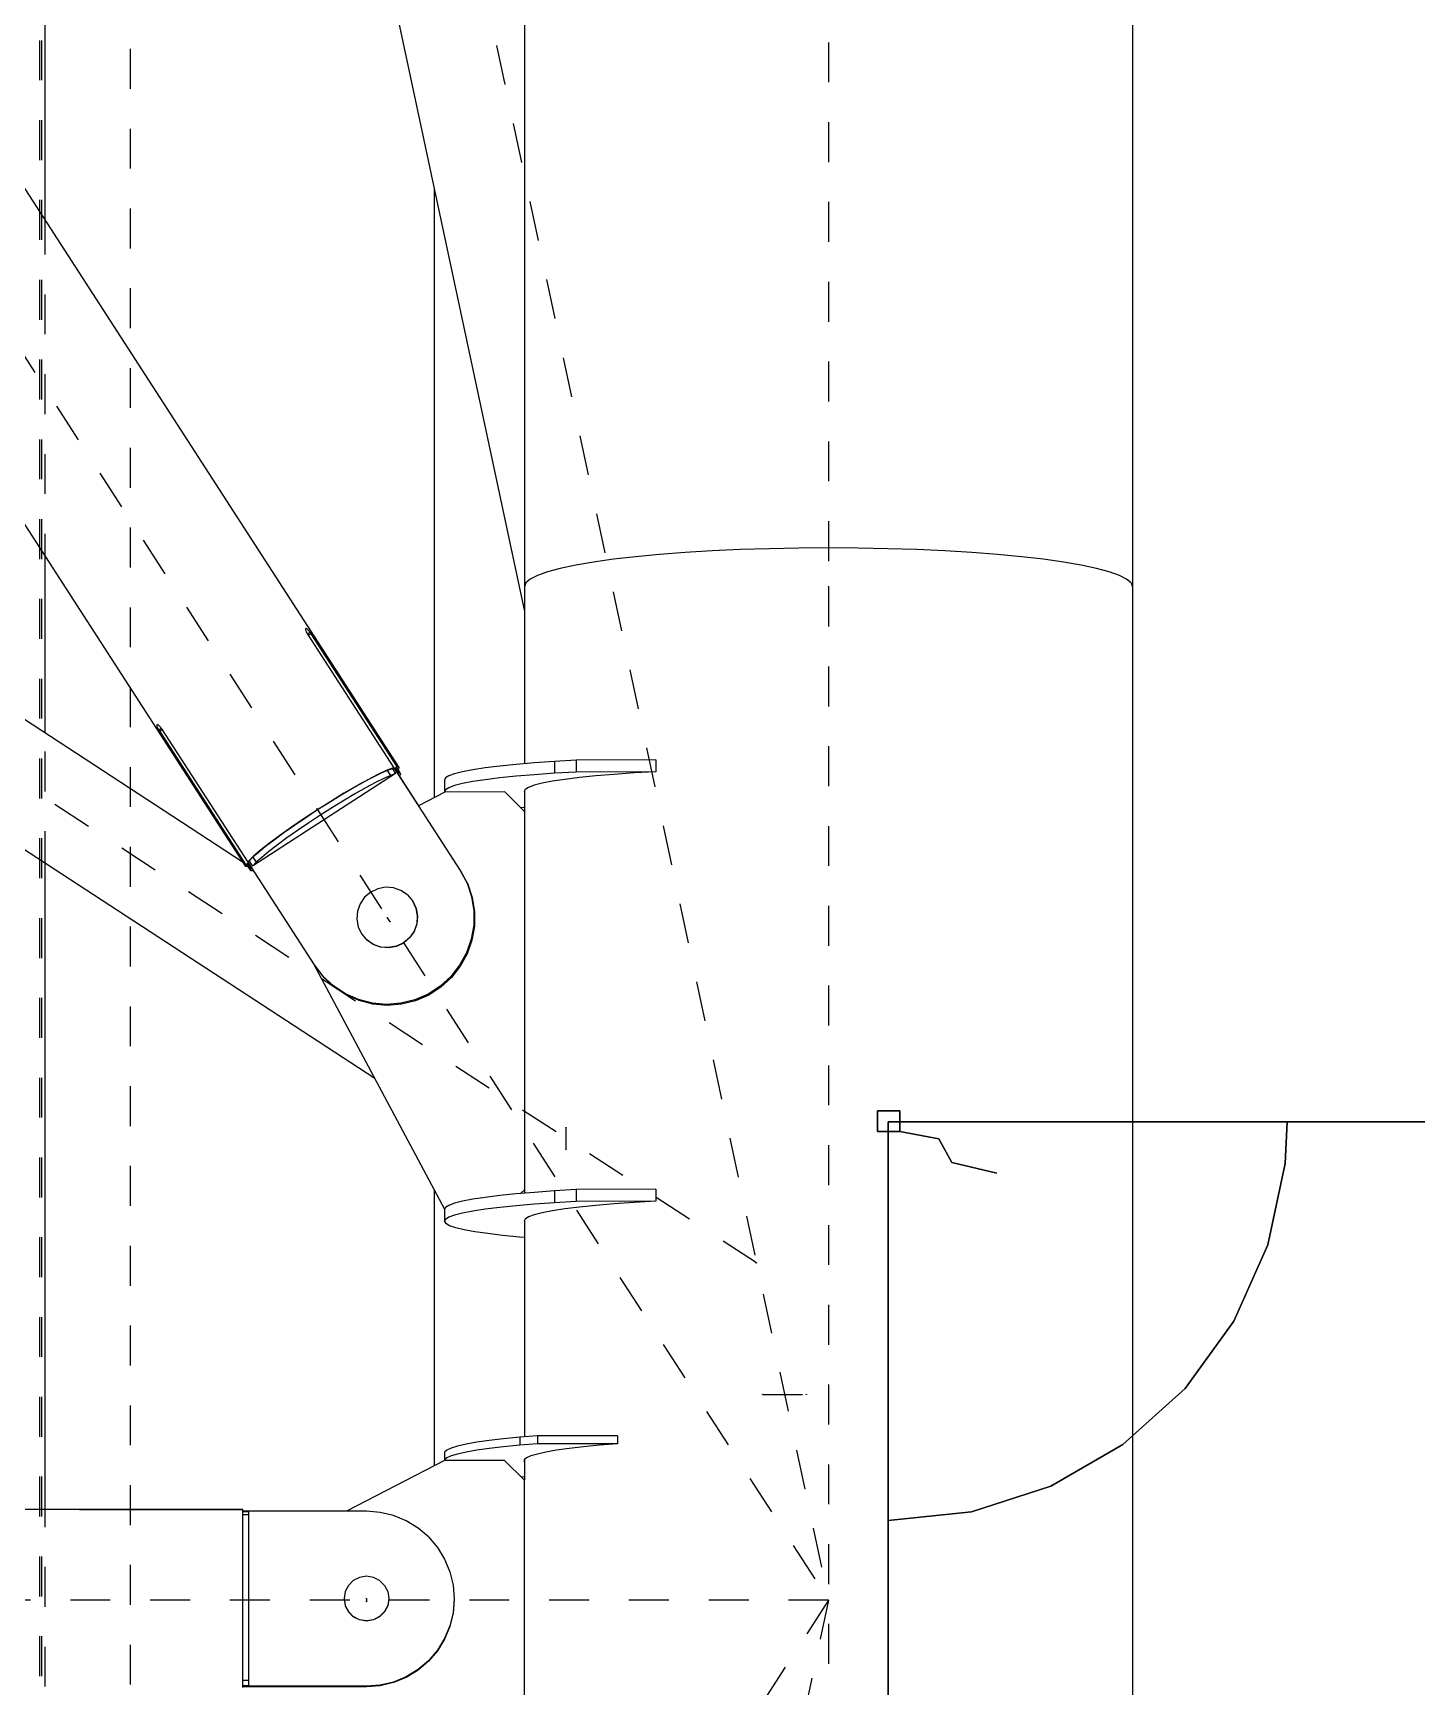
# Model space of a CAD drawing. Header units: millimetres. Extents: x 149919 to 150445, y 136651 to 136866.
# Drawn here: x 150263.52 to 150266.988, y 136791.158 to 136795.303 of the extents above; entities that cross this region are included whole.
import ezdxf

# ---------------------------------------------------------------- set-up
doc = ezdxf.new("R2010")
doc.units = ezdxf.units.MM
doc.header["$LTSCALE"] = 0.25
for name, pattern in [('CENTER', [50.8, 31.75, -6.35, 6.35, -6.35]), ('XKITLINE00', [0]), ('XKITLINE02', [4, 2, -2])]:
    doc.linetypes.add(name, pattern=pattern)
doc.layers.add('Horizontal Surface', color=7, linetype='Continuous')
doc.layers.add('Wall', color=7, linetype='Continuous')

# ---------------------------------------------------------------- blocks, each defined once
blk = doc.blocks.new('çatıı')
at = {"color": 8, "linetype": 'CENTER'}
for p, q in [((12370, 16010.75), (12370, 14354.32)), ((12195, 15209.12), (12195, 13540.01)), ((11840, 14920.27), (12370, 14100.27)), ((12195, 14920.27), (12370, 14100.27)), ((12351.95, 14184.83), (11918.47, 14468)), ((12370, 14354.32), (12370, 12689.51)), ((12259.41, 14271.35), (12260.09, 14270.33)), ((12304.21, 14218.73), (12304.21, 14213.3)), ((12353.51, 14151.85), (12364.46, 14151.88)), ((12370, 14100.27), (11840, 13280.27)), ((12370, 14100.27), (11840, 14100.27)), ((12370, 14100.27), (12195, 13280.27)), ((12254.2, 14100.63), (12254.2, 14099.92))]:
    blk.add_line(p, q, dxfattribs=at)
at = {"color": 8, "linetype": 'XKITLINE00'}
for p, q in [((12446.2, 15691.81), (12446.2, 14354.32)), ((12293.8, 14884.03), (12293.8, 14354.32)), ((11986.28, 14736.05), (12262.3, 14308.99)), ((11947.9, 14711.23), (12223.92, 14284.18)), ((12261.5, 14499.47), (12293.8, 14348.13)), ((12271.2, 14454.03), (12271.2, 14301.45)), ((12223.28, 14285.18), (11973.81, 14448.14)), ((12256.3, 14231.02), (11959.54, 14424.88)), ((12355.13, 14363.84), (12347.88, 14363.61)), ((12362.53, 14363.98), (12355.13, 14363.84)), ((12370, 14364.03), (12362.53, 14363.98)), ((12377.46, 14363.98), (12370, 14364.03)), ((12384.86, 14363.84), (12377.46, 14363.98)), ((12392.12, 14363.61), (12384.86, 14363.84)), ((12306.64, 14359.71), (12302.79, 14358.9)), ((12311.09, 14360.48), (12306.64, 14359.71)), ((12316.11, 14361.18), (12311.09, 14360.48)), ((12321.65, 14361.82), (12316.11, 14361.18)), ((12327.66, 14362.39), (12321.65, 14361.82)), ((12334.07, 14362.88), (12327.66, 14362.39)), ((12340.83, 14363.29), (12334.07, 14362.88)), ((12347.88, 14363.61), (12340.83, 14363.29)), ((12399.16, 14363.29), (12392.12, 14363.61)), ((12405.92, 14362.88), (12399.16, 14363.29)), ((12412.33, 14362.39), (12405.92, 14362.88)), ((12418.34, 14361.82), (12412.33, 14362.39)), ((12423.88, 14361.18), (12418.34, 14361.82)), ((12428.9, 14360.48), (12423.88, 14361.18)), ((12433.35, 14359.71), (12428.9, 14360.48)), ((12437.2, 14358.9), (12433.35, 14359.71)), ((12295.26, 14356.21), (12294.16, 14355.27)), ((12295.26, 14356.21), (12294.16, 14355.27)), ((12297.08, 14357.14), (12295.26, 14356.21)), ((12299.6, 14358.04), (12297.08, 14357.14)), ((12302.79, 14358.9), (12299.6, 14358.04)), ((12440.39, 14358.04), (12437.2, 14358.9)), ((12442.91, 14357.14), (12440.39, 14358.04)), ((12444.73, 14356.21), (12442.91, 14357.14)), ((12445.83, 14355.27), (12444.73, 14356.21)), ((12445.83, 14355.27), (12444.73, 14356.21)), ((12294.16, 14355.27), (12293.8, 14354.32)), ((12294.16, 14355.27), (12293.8, 14354.32)), ((12293.8, 14354.32), (12293.8, 14309.96)), ((12445.83, 14355.27), (12446.2, 14354.32)), ((12445.83, 14355.27), (12446.2, 14354.32)), ((12446.2, 14354.32), (12446.2, 12689.51)), ((12238.99, 14343.81), (12238.93, 14343.71)), ((12238.93, 14343.71), (12238.93, 14343.53)), ((12238.93, 14343.53), (12238.99, 14343.3)), ((12239.09, 14343.83), (12238.99, 14343.81)), ((12238.99, 14343.3), (12239.1, 14343.02)), ((12239.25, 14343.78), (12239.09, 14343.83)), ((12239.44, 14343.65), (12239.25, 14343.78)), ((12239.53, 14343.57), (12239.44, 14343.65)), ((12239.53, 14343.57), (12239.63, 14343.44)), ((12239.63, 14343.44), (12239.83, 14343.17)), ((12239.83, 14343.17), (12240.04, 14342.87)), ((12239.1, 14343.02), (12239.26, 14342.71)), ((12239.26, 14342.71), (12239.45, 14342.39)), ((12240.04, 14342.87), (12239.41, 14342.46)), ((12239.45, 14342.39), (12261.07, 14308.94)), ((12240.25, 14342.54), (12239.62, 14342.13)), ((12240.04, 14342.87), (12240.25, 14342.54)), ((12240.25, 14342.54), (12261.87, 14309.1)), ((12201.68, 14319.64), (12201.66, 14319.48)), ((12201.66, 14319.48), (12201.7, 14319.26)), ((12201.74, 14319.73), (12201.68, 14319.64)), ((12201.7, 14319.26), (12201.74, 14319.14)), ((12201.86, 14319.74), (12201.74, 14319.73)), ((12201.74, 14319.14), (12201.81, 14318.99)), ((12201.81, 14318.99), (12201.98, 14318.7)), ((12202.01, 14319.66), (12201.86, 14319.74)), ((12201.98, 14318.7), (12202.17, 14318.38)), ((12202.2, 14319.51), (12202.01, 14319.66)), ((12202.8, 14318.79), (12202.17, 14318.38)), ((12202.17, 14318.38), (12202.38, 14318.06)), ((12202.2, 14319.51), (12202.41, 14319.3)), ((12203.01, 14318.46), (12202.38, 14318.06)), ((12202.41, 14319.3), (12202.63, 14319.03)), ((12202.63, 14319.03), (12202.84, 14318.72)), ((12202.84, 14318.72), (12224.46, 14285.27)), ((12202.38, 14318.06), (12223.99, 14284.61)), ((12296.33, 14310.17), (12291.74, 14309.78)), ((12301.34, 14310.53), (12296.33, 14310.17)), ((12306.73, 14310.85), (12301.34, 14310.53)), ((12301.34, 14310.53), (12301.34, 14307.54)), ((12326.7, 14310.94), (12306.73, 14310.85)), ((12306.73, 14310.85), (12306.73, 14307.86)), ((12326.7, 14310.94), (12326.7, 14307.94)), ((12261.51, 14307.45), (12225.64, 14284.26)), ((12254.53, 14305.94), (12251.67, 14304.35)), ((12255.68, 14306.48), (12253.31, 14305.21)), ((12257.04, 14307.25), (12254.53, 14305.94)), ((12257.73, 14307.5), (12255.68, 14306.48)), ((12258.55, 14306.25), (12256.49, 14305.22)), ((12259.13, 14308.23), (12257.04, 14307.25)), ((12259.42, 14308.25), (12257.73, 14307.5)), ((12260.23, 14306.99), (12258.55, 14306.25)), ((12260.73, 14308.86), (12259.13, 14308.23)), ((12260.7, 14308.7), (12259.42, 14308.25)), ((12259.42, 14308.25), (12260.23, 14306.99)), ((12261.51, 14307.45), (12260.23, 14306.99)), ((12261.07, 14308.94), (12260.7, 14308.7)), ((12261.07, 14308.93), (12260.7, 14308.69)), ((12260.7, 14308.7), (12261.51, 14307.45)), ((12261.07, 14308.94), (12260.73, 14308.86)), ((12261.08, 14308.94), (12277.72, 14283.18)), ((12261.87, 14309.1), (12261.24, 14308.69)), ((12261.48, 14308.85), (12261.24, 14308.69)), ((12261.48, 14308.85), (12262.29, 14307.59)), ((12261.73, 14308.82), (12261.48, 14308.85)), ((12261.73, 14308.82), (12262.54, 14307.57)), ((12261.88, 14308.72), (12261.73, 14308.82)), ((12262.3, 14308.99), (12261.87, 14309.1)), ((12261.88, 14308.72), (12262.69, 14307.47)), ((12262.23, 14308.57), (12262.05, 14308.45)), ((12262.29, 14307.59), (12262.05, 14307.44)), ((12262.3, 14308.99), (12262.23, 14308.57)), ((12262.54, 14307.57), (12262.29, 14307.59)), ((12262.65, 14307.06), (12262.39, 14306.9)), ((12262.41, 14306.9), (12267.24, 14299.42)), ((12262.69, 14307.47), (12262.54, 14307.57)), ((12262.72, 14307.3), (12262.65, 14307.06)), ((12262.69, 14307.47), (12262.72, 14307.3)), ((12273.98, 14306.39), (12273.73, 14305.85)), ((12273.73, 14305.85), (12273.73, 14302.86)), ((12274.82, 14306.92), (12273.98, 14306.39)), ((12276.25, 14307.44), (12274.82, 14306.92)), ((12278.27, 14307.94), (12276.25, 14307.44)), ((12280.85, 14308.44), (12278.27, 14307.94)), ((12283.97, 14308.91), (12280.85, 14308.44)), ((12283.97, 14305.92), (12280.85, 14305.45)), ((12287.61, 14309.36), (12283.97, 14308.91)), ((12287.61, 14306.37), (12283.97, 14305.92)), ((12291.74, 14309.78), (12287.61, 14309.36)), ((12291.74, 14306.79), (12287.61, 14306.37)), ((12296.33, 14307.18), (12291.74, 14306.79)), ((12301.34, 14307.54), (12296.33, 14307.18)), ((12303.94, 14306), (12300.82, 14305.53)), ((12306.73, 14307.86), (12301.34, 14307.54)), ((12307.58, 14306.45), (12303.94, 14306)), ((12326.7, 14307.94), (12306.73, 14307.86)), ((12311.71, 14306.87), (12307.58, 14306.45)), ((12316.3, 14307.27), (12311.71, 14306.87)), ((12321.31, 14307.62), (12316.3, 14307.27)), ((12326.7, 14307.94), (12321.31, 14307.62)), ((12247.86, 14302.05), (12244.92, 14300.25)), ((12248.55, 14302.52), (12245.26, 14300.51)), ((12250.68, 14303.72), (12247.86, 14302.05)), ((12251.67, 14304.35), (12248.55, 14302.52)), ((12251.49, 14302.46), (12248.67, 14300.8)), ((12253.31, 14305.21), (12250.68, 14303.72)), ((12254.12, 14303.95), (12251.49, 14302.46)), ((12256.49, 14305.22), (12254.12, 14303.95)), ((12273.88, 14302.83), (12267.23, 14299.41)), ((12273.98, 14303.4), (12273.73, 14302.86)), ((12273.73, 14302.86), (12273.78, 14302.79)), ((12288.86, 14302.9), (12273.88, 14302.83)), ((12274.82, 14303.92), (12273.98, 14303.4)), ((12276.25, 14304.45), (12274.82, 14303.92)), ((12278.27, 14304.95), (12276.25, 14304.45)), ((12280.85, 14305.45), (12278.27, 14304.95)), ((12293.8, 14297.99), (12288.86, 14302.9)), ((12293.95, 14303.48), (12293.7, 14302.95)), ((12293.7, 14302.95), (12293.8, 14302.81)), ((12293.8, 14303.14), (12293.8, 14202.29)), ((12294.79, 14304.01), (12293.95, 14303.48)), ((12296.23, 14304.53), (12294.79, 14304.01)), ((12298.24, 14305.04), (12296.23, 14304.53)), ((12300.82, 14305.53), (12298.24, 14305.04)), ((12241.91, 14298.39), (12238.6, 14296.21)), ((12241.94, 14298.35), (12238.98, 14296.41)), ((12245.26, 14300.51), (12241.91, 14298.39)), ((12244.92, 14300.25), (12241.94, 14298.35)), ((12245.73, 14298.99), (12242.75, 14297.09)), ((12248.67, 14300.8), (12245.73, 14298.99)), ((12293.8, 14298.85), (12292.84, 14298.93)), ((12235.42, 14294.04), (12232.48, 14291.94)), ((12236.13, 14294.47), (12233.46, 14292.58)), ((12238.6, 14296.21), (12235.42, 14294.04)), ((12238.98, 14296.41), (12236.13, 14294.47)), ((12239.8, 14295.15), (12236.94, 14293.21)), ((12242.75, 14297.09), (12239.8, 14295.15)), ((12228.9, 14289.16), (12227.13, 14287.71)), ((12229.86, 14289.99), (12227.64, 14288.24)), ((12231.03, 14290.8), (12228.9, 14289.16)), ((12231.84, 14289.55), (12229.71, 14287.91)), ((12232.48, 14291.94), (12229.86, 14289.99)), ((12233.46, 14292.58), (12231.03, 14290.8)), ((12234.27, 14291.33), (12231.84, 14289.55)), ((12236.94, 14293.21), (12234.27, 14291.33)), ((12224.62, 14285.02), (12223.99, 14284.61)), ((12224.62, 14285.02), (12224.38, 14284.86)), ((12224.67, 14285.55), (12224.46, 14285.27)), ((12224.83, 14285.52), (12224.46, 14285.27)), ((12224.84, 14285.51), (12224.46, 14285.27)), ((12224.46, 14285.26), (12241.11, 14259.51)), ((12225.89, 14286.74), (12224.67, 14285.55)), ((12225.76, 14286.49), (12224.83, 14285.52)), ((12224.83, 14285.52), (12225.64, 14284.26)), ((12226.57, 14285.23), (12225.64, 14284.26)), ((12227.13, 14287.71), (12225.76, 14286.49)), ((12225.76, 14286.49), (12226.57, 14285.23)), ((12227.64, 14288.24), (12225.89, 14286.74)), ((12227.94, 14286.46), (12226.57, 14285.23)), ((12229.71, 14287.91), (12227.94, 14286.46)), ((12223.99, 14284.61), (12223.92, 14284.18)), ((12224.35, 14284.08), (12223.92, 14284.18)), ((12224.38, 14284.86), (12224.31, 14284.62)), ((12224.31, 14284.62), (12225.12, 14283.37)), ((12224.31, 14284.62), (12224.34, 14284.45)), ((12224.34, 14284.45), (12225.15, 14283.2)), ((12224.51, 14284.18), (12224.35, 14284.08)), ((12224.38, 14284.86), (12225.19, 14283.61)), ((12225.19, 14283.61), (12225.12, 14283.37)), ((12225.12, 14283.37), (12225.15, 14283.2)), ((12225.29, 14283.1), (12225.15, 14283.2)), ((12225.43, 14283.76), (12225.19, 14283.61)), ((12225.55, 14283.07), (12225.29, 14283.1)), ((12225.78, 14283.22), (12225.55, 14283.07)), ((12277.72, 14283.18), (12277.88, 14282.95)), ((12277.72, 14283.18), (12279.41, 14280.02)), ((12277.88, 14282.95), (12279.57, 14279.79)), ((12255.26, 14277.77), (12253.75, 14276.48)), ((12257.06, 14278.62), (12255.26, 14277.77)), ((12259.01, 14278.98), (12257.06, 14278.62)), ((12260.98, 14278.82), (12259.01, 14278.98)), ((12262.85, 14278.16), (12260.98, 14278.82)), ((12264.47, 14277.04), (12262.85, 14278.16)), ((12264.47, 14277.04), (12265.75, 14275.54)), ((12279.41, 14280.02), (12279.57, 14279.79)), ((12279.41, 14280.02), (12280.55, 14276.63)), ((12279.57, 14279.79), (12280.71, 14276.39)), ((12251.95, 14272.99), (12251.79, 14271.02)), ((12252.62, 14274.85), (12251.95, 14272.99)), ((12253.75, 14276.48), (12252.62, 14274.85)), ((12265.75, 14275.54), (12266.6, 14273.75)), ((12265.8, 14275.48), (12266.64, 14273.69)), ((12266.6, 14273.75), (12266.95, 14271.81)), ((12266.64, 14273.69), (12266.99, 14271.75)), ((12280.55, 14276.63), (12281.12, 14273.08)), ((12280.71, 14276.39), (12281.28, 14272.85)), ((12281.12, 14273.08), (12281.1, 14269.49)), ((12281.28, 14272.85), (12281.25, 14269.26)), ((12251.79, 14271.02), (12252.14, 14269.07)), ((12252.14, 14269.07), (12252.99, 14267.29)), ((12266.79, 14269.84), (12266.12, 14267.97)), ((12266.83, 14269.77), (12266.16, 14267.91)), ((12266.95, 14271.81), (12266.79, 14269.84)), ((12266.99, 14271.75), (12266.83, 14269.77)), ((12281.1, 14269.49), (12280.48, 14265.96)), ((12281.25, 14269.26), (12280.64, 14265.72)), ((12252.99, 14267.29), (12254.27, 14265.78)), ((12253.03, 14267.22), (12254.31, 14265.72)), ((12255.9, 14264.66), (12254.27, 14265.78)), ((12255.94, 14264.6), (12254.31, 14265.72)), ((12257.76, 14264), (12255.9, 14264.66)), ((12257.8, 14263.94), (12255.94, 14264.6)), ((12263.48, 14265.06), (12261.69, 14264.21)), ((12263.52, 14264.99), (12261.73, 14264.14)), ((12264.99, 14266.34), (12263.48, 14265.06)), ((12263.48, 14265.06), (12263.52, 14264.99)), ((12265.03, 14266.28), (12263.52, 14264.99)), ((12266.12, 14267.97), (12264.99, 14266.34)), ((12266.16, 14267.91), (12265.03, 14266.28)), ((12280.48, 14265.96), (12279.29, 14262.56)), ((12280.64, 14265.72), (12279.45, 14262.33)), ((12259.74, 14263.85), (12257.76, 14264)), ((12259.78, 14263.78), (12257.8, 14263.94)), ((12261.69, 14264.21), (12259.74, 14263.85)), ((12261.73, 14264.14), (12259.78, 14263.78)), ((12279.29, 14262.56), (12277.56, 14259.41)), ((12279.45, 14262.33), (12277.71, 14259.18)), ((12240.83, 14259.94), (12273.79, 14198.32)), ((12241.11, 14259.51), (12241.26, 14259.28)), ((12241.11, 14259.51), (12243.29, 14256.67)), ((12241.13, 14259.48), (12241.26, 14259.28)), ((12241.26, 14259.28), (12243.45, 14256.44)), ((12243.29, 14256.67), (12243.45, 14256.44)), ((12245.92, 14254.24), (12243.29, 14256.67)), ((12246.08, 14254), (12243.45, 14256.44)), ((12275.33, 14256.59), (12272.67, 14254.16)), ((12275.48, 14256.35), (12272.82, 14253.93)), ((12277.56, 14259.41), (12275.33, 14256.59)), ((12277.71, 14259.18), (12275.48, 14256.35)), ((12248.92, 14252.26), (12245.92, 14254.24)), ((12249.08, 14252.03), (12246.08, 14254)), ((12252.2, 14250.81), (12248.92, 14252.26)), ((12252.36, 14250.58), (12249.08, 14252.03)), ((12269.64, 14252.21), (12266.34, 14250.77)), ((12269.8, 14251.97), (12266.5, 14250.54)), ((12272.67, 14254.16), (12269.64, 14252.21)), ((12272.82, 14253.93), (12269.8, 14251.97)), ((12255.68, 14249.92), (12252.2, 14250.81)), ((12255.84, 14249.69), (12252.36, 14250.58)), ((12259.26, 14249.62), (12255.68, 14249.92)), ((12259.42, 14249.38), (12255.84, 14249.69)), ((12262.85, 14249.9), (12259.26, 14249.62)), ((12263, 14249.67), (12259.42, 14249.38)), ((12266.34, 14250.77), (12262.85, 14249.9)), ((12266.5, 14250.54), (12263, 14249.67)), ((12271.2, 14203.17), (12271.2, 14133.97)), ((12291.74, 14202.12), (12287.61, 14201.7)), ((12296.33, 14202.51), (12291.74, 14202.12)), ((12293.8, 14203.17), (12292.84, 14202.21)), ((12293.8, 14202.39), (12293.69, 14202.28)), ((12301.34, 14202.87), (12296.33, 14202.51)), ((12306.73, 14203.19), (12301.34, 14202.87)), ((12301.34, 14202.87), (12301.34, 14199.88)), ((12326.7, 14203.27), (12306.73, 14203.19)), ((12306.73, 14203.19), (12306.73, 14200.2)), ((12326.7, 14203.27), (12326.7, 14200.28)), ((12273.98, 14198.72), (12273.73, 14198.19)), ((12273.73, 14198.19), (12273.73, 14195.2)), ((12274.82, 14199.25), (12273.98, 14198.72)), ((12276.25, 14199.77), (12274.82, 14199.25)), ((12278.27, 14200.28), (12276.25, 14199.77)), ((12280.85, 14200.77), (12278.27, 14200.28)), ((12283.97, 14201.25), (12280.85, 14200.77)), ((12283.97, 14198.26), (12280.85, 14197.78)), ((12287.61, 14201.7), (12283.97, 14201.25)), ((12287.61, 14198.7), (12283.97, 14198.26)), ((12291.74, 14199.13), (12287.61, 14198.7)), ((12296.33, 14199.52), (12291.74, 14199.13)), ((12301.34, 14199.88), (12296.33, 14199.52)), ((12303.94, 14198.34), (12300.82, 14197.87)), ((12306.73, 14200.2), (12301.34, 14199.88)), ((12307.58, 14198.79), (12303.94, 14198.34)), ((12326.7, 14200.28), (12306.73, 14200.2)), ((12311.71, 14199.21), (12307.58, 14198.79)), ((12316.3, 14199.6), (12311.71, 14199.21)), ((12321.31, 14199.96), (12316.3, 14199.6)), ((12326.7, 14200.28), (12321.31, 14199.96)), ((12273.98, 14195.73), (12273.73, 14195.2)), ((12273.73, 14195.2), (12274.09, 14194.67)), ((12274.82, 14196.26), (12273.98, 14195.73)), ((12275.04, 14194.14), (12274.09, 14194.67)), ((12276.25, 14196.78), (12274.82, 14196.26)), ((12276.58, 14193.62), (12275.04, 14194.14)), ((12278.27, 14197.29), (12276.25, 14196.78)), ((12280.85, 14197.78), (12278.27, 14197.29)), ((12293.95, 14195.81), (12293.71, 14195.28)), ((12293.71, 14195.28), (12293.8, 14195.15)), ((12293.8, 14195.48), (12293.8, 14141.22)), ((12294.79, 14196.34), (12293.95, 14195.81)), ((12296.23, 14196.86), (12294.79, 14196.34)), ((12298.24, 14197.37), (12296.23, 14196.86)), ((12300.82, 14197.87), (12298.24, 14197.37)), ((12278.69, 14193.11), (12276.58, 14193.62)), ((12281.37, 14192.62), (12278.69, 14193.11)), ((12284.59, 14192.16), (12281.37, 14192.62)), ((12288.32, 14191.71), (12284.59, 14192.16)), ((12292.54, 14191.29), (12288.32, 14191.71)), ((12293.8, 14191.19), (12292.54, 14191.29)), ((12284.98, 14140.31), (12281.83, 14139.86)), ((12288.59, 14140.73), (12284.98, 14140.31)), ((12292.65, 14141.13), (12288.59, 14140.73)), ((12297.11, 14141.49), (12292.65, 14141.13)), ((12292.65, 14141.13), (12292.65, 14139.13)), ((12297.11, 14141.49), (12297.11, 14139.5)), ((12317.11, 14141.49), (12297.11, 14141.49)), ((12317.11, 14141.49), (12317.11, 14139.5)), ((12274.31, 14137.92), (12273.76, 14137.41)), ((12273.76, 14137.41), (12273.76, 14135.42)), ((12274.31, 14135.93), (12273.76, 14135.42)), ((12275.4, 14138.42), (12274.31, 14137.92)), ((12275.4, 14136.43), (12274.31, 14135.93)), ((12277.03, 14138.92), (12275.4, 14138.42)), ((12277.03, 14136.92), (12275.4, 14136.43)), ((12279.18, 14139.4), (12277.03, 14138.92)), ((12279.18, 14137.4), (12277.03, 14136.92)), ((12281.83, 14139.86), (12279.18, 14139.4)), ((12281.83, 14137.87), (12279.18, 14137.4)), ((12284.98, 14138.31), (12281.83, 14137.87)), ((12288.59, 14138.74), (12284.98, 14138.31)), ((12292.65, 14139.13), (12288.59, 14138.74)), ((12297.11, 14139.5), (12292.65, 14139.13)), ((12294.31, 14135.93), (12293.76, 14135.42)), ((12295.4, 14136.43), (12294.31, 14135.93)), ((12297.03, 14136.92), (12295.4, 14136.43)), ((12299.18, 14137.4), (12297.03, 14136.92)), ((12317.11, 14139.5), (12297.11, 14139.5)), ((12301.83, 14137.87), (12299.18, 14137.4)), ((12304.98, 14138.31), (12301.83, 14137.87)), ((12308.59, 14138.74), (12304.98, 14138.31)), ((12312.65, 14139.13), (12308.59, 14138.74)), ((12317.11, 14139.5), (12312.65, 14139.13)), ((12273.8, 14135.32), (12249.19, 14122.56)), ((12273.76, 14135.42), (12273.76, 14135.31)), ((12288.8, 14135.32), (12273.8, 14135.32)), ((12293.8, 14130.34), (12288.8, 14135.32)), ((12293.76, 14135.42), (12293.76, 14134.91)), ((12293.8, 14134.88), (12293.76, 14134.91)), ((12293.8, 14135.45), (12293.8, 14130.34)), ((12293.8, 14131.11), (12292.96, 14131.17)), ((12293.8, 14070.37), (12293.8, 14130.34)), ((12223.2, 14123.05), (11986.8, 14123.05)), ((12182.36, 14123.03), (12182.19, 14123.03)), ((12182.36, 14122.97), (12182.19, 14123.02)), ((12182.6, 14123.03), (12182.36, 14123.03)), ((12182.6, 14122.93), (12182.36, 14122.97)), ((12182.89, 14123.03), (12182.6, 14123.03)), ((12182.89, 14122.91), (12182.6, 14122.93)), ((12183.2, 14123.03), (12182.89, 14123.03)), ((12182.89, 14123.03), (12182.89, 14122.91)), ((12183.2, 14122.9), (12182.89, 14122.91)), ((12223.2, 14123.03), (12183.2, 14123.03)), ((12183.2, 14123.03), (12183.2, 14122.9)), ((12223.2, 14122.9), (12183.2, 14122.9)), ((12223.2, 14123.05), (12223.2, 14123.03)), ((12223.2, 14122.9), (12223.2, 14123.05)), ((12223.2, 14087.01), (12223.2, 14122.9)), ((12224.7, 14122.62), (12223.2, 14122.62)), ((12254.2, 14122.56), (12223.2, 14122.56)), ((12224.7, 14122.44), (12223.2, 14122.44)), ((12224.7, 14121.7), (12223.2, 14121.7)), ((12224.7, 14122.62), (12224.7, 14122.56)), ((12224.7, 14120.41), (12224.7, 14122.44)), ((12224.7, 14078.83), (12224.7, 14120.41)), ((12257.64, 14122.29), (12254.2, 14122.56)), ((12260.99, 14121.49), (12257.64, 14122.29)), ((12264.18, 14120.17), (12260.99, 14121.49)), ((12267.13, 14118.37), (12264.18, 14120.17)), ((12269.75, 14116.14), (12267.13, 14118.37)), ((12269.75, 14116.14), (12271.99, 14113.52)), ((12271.99, 14113.52), (12273.8, 14110.59)), ((12273.8, 14110.59), (12275.12, 14107.41)), ((12275.12, 14107.41), (12275.92, 14104.06)), ((12249.66, 14103.97), (12248.87, 14102.42)), ((12250.9, 14105.21), (12249.66, 14103.97)), ((12252.46, 14106), (12250.9, 14105.21)), ((12254.2, 14106.28), (12252.46, 14106)), ((12255.93, 14106), (12254.2, 14106.28)), ((12257.49, 14105.21), (12255.93, 14106)), ((12258.73, 14103.97), (12257.49, 14105.21)), ((12258.73, 14103.97), (12259.52, 14102.42)), ((12275.92, 14104.06), (12276.2, 14100.63)), ((12248.87, 14102.42), (12248.6, 14100.69)), ((12248.6, 14100.69), (12248.87, 14098.97)), ((12248.6, 14100.63), (12248.87, 14098.9)), ((12248.87, 14098.97), (12249.66, 14097.41)), ((12248.87, 14098.9), (12249.66, 14097.35)), ((12259.52, 14098.97), (12258.73, 14097.41)), ((12259.52, 14098.9), (12258.73, 14097.35)), ((12259.52, 14102.42), (12259.8, 14100.69)), ((12259.8, 14100.69), (12259.52, 14098.97)), ((12259.8, 14100.63), (12259.52, 14098.9)), ((12276.2, 14100.63), (12275.92, 14097.2)), ((12276.2, 14100.47), (12275.92, 14097.04)), ((12250.9, 14096.18), (12249.66, 14097.41)), ((12250.9, 14096.11), (12249.66, 14097.35)), ((12252.46, 14095.38), (12250.9, 14096.18)), ((12252.46, 14095.32), (12250.9, 14096.11)), ((12254.2, 14095.11), (12252.46, 14095.38)), ((12254.2, 14095.05), (12252.46, 14095.32)), ((12255.93, 14095.38), (12254.2, 14095.11)), ((12255.93, 14095.32), (12254.2, 14095.05)), ((12254.2, 14095.11), (12254.2, 14095.05)), ((12257.49, 14096.18), (12255.93, 14095.38)), ((12257.49, 14096.11), (12255.93, 14095.32)), ((12258.73, 14097.41), (12257.49, 14096.18)), ((12258.73, 14097.35), (12257.49, 14096.11)), ((12275.92, 14097.2), (12275.12, 14093.85)), ((12275.92, 14097.04), (12275.12, 14093.69)), ((12273.8, 14090.67), (12271.99, 14087.74)), ((12273.8, 14090.52), (12271.99, 14087.58)), ((12275.12, 14093.85), (12273.8, 14090.67)), ((12275.12, 14093.69), (12273.8, 14090.52)), ((12223.2, 14078.37), (12223.2, 14087.01)), ((12271.99, 14087.74), (12269.75, 14085.12)), ((12271.99, 14087.58), (12269.75, 14084.96)), ((12267.13, 14082.89), (12264.18, 14081.09)), ((12267.13, 14082.73), (12264.18, 14080.93)), ((12269.75, 14085.12), (12267.13, 14082.89)), ((12269.75, 14084.96), (12267.13, 14082.73)), ((12224.7, 14080.12), (12223.2, 14080.12)), ((12224.7, 14078.83), (12223.2, 14078.83)), ((12254.2, 14078.7), (12223.2, 14078.7)), ((12254.2, 14078.54), (12223.2, 14078.54)), ((12257.64, 14078.97), (12254.2, 14078.7)), ((12257.64, 14078.81), (12254.2, 14078.54)), ((12254.2, 14078.7), (12254.2, 14078.54)), ((12260.99, 14079.77), (12257.64, 14078.97)), ((12260.99, 14079.61), (12257.64, 14078.81)), ((12257.64, 14078.97), (12257.64, 14078.81)), ((12264.18, 14081.09), (12260.99, 14079.77)), ((12264.18, 14080.93), (12260.99, 14079.61))]:
    blk.add_line(p, q, dxfattribs=at)
at = {"color": 116, "linetype": 'XKITLINE02', "true_color": 0x136734}
for p, q in [((12172.31, 13721.24), (12172.31, 15406.22)), ((12172.84, 13721.24), (12172.84, 15406.22)), ((12173.69, 14446.09), (12173.69, 14943.1)), ((12173.69, 14317.57), (12173.69, 14446.09)), ((12173.69, 14123.02), (12173.69, 14317.57)), ((12173.69, 13838.61), (12173.69, 14123.02))]:
    blk.add_line(p, q, dxfattribs=at)
at = {"color": 7, "linetype": 'XKITLINE00'}
for p, q in [((12173.69, 14446.09), (12173.69, 14897.45)), ((12173.69, 14317.57), (12173.69, 14361.9)), ((12173.69, 14123.02), (12173.69, 14284.99))]:
    blk.add_line(p, q, dxfattribs=at)
at = {"color": 8, "linetype": 'XKITLINE00'}
for centre in [(12370, 14354.32), (12370, 14354.32), (12259.41, 14271.35), (12260.09, 14270.33), (12304.21, 14218.73), (12304.21, 14213.3), (12351.95, 14184.83), (12353.51, 14151.85), (12364.46, 14151.88), (12254.2, 14100.63), (12254.2, 14099.92), (12370, 14100.27), (12370, 14100.27), (12370, 14100.27), (12370, 14100.27), (12370, 14100.27)]:
    blk.add_circle(centre, 0.05, dxfattribs=at)

msp = doc.modelspace()

# ---------------------------------------------------------------- linework, layer by layer
at = {"layer": 'Horizontal Surface', "color": 54}
msp.add_polyline3d([(150265.6922, 136792.5498, 1), (150265.6362, 136792.5498, 1), (150265.6362, 136792.6016, 1), (150265.6922, 136792.6016, 1)], close=True, dxfattribs=at)

# ---------------------------------------------------------------- block references
at = {"xscale": 0.009999943142843078, "yscale": 0.009999943142843078, "zscale": 0.009999943142843078}
msp.add_blockref('çatıı', (150141.8141, 136650.3731), dxfattribs=at)

# ---------------------------------------------------------------- meshes
at = {"layer": 'Wall'}
mesh = msp.add_polyface(dxfattribs=at)
corners = [(150265.6362, 136792.6016), (150265.6362, 136792.6016, 1), (150265.6362, 136792.5498), (150265.6362, 136792.5498, 1), (150265.6922, 136792.5498), (150265.6922, 136792.5498, 1), (150265.6922, 136792.6016), (150265.6922, 136792.6016, 1), (150265.6362, 136792.6016), (150265.6362, 136792.6016, 1)]
mesh.append_faces([[corners[k] for k in face] for face in [(0, 1, 3, 2), (2, 3, 5, 4), (4, 5, 7, 6), (6, 7, 9, 8)]], dxfattribs={"color": 54})
mesh = msp.add_polyface(dxfattribs=at)
corners = [(150265.6922, 136792.6016, 1), (150265.6922, 136792.6016, 2), (150265.6922, 136792.5498, 1), (150265.6922, 136792.5498, 2), (150265.6362, 136792.5498, 1), (150265.6362, 136792.5498, 2), (150265.6362, 136792.6016, 1), (150265.6362, 136792.6016, 2), (150265.6922, 136792.6016, 1), (150265.6922, 136792.6016, 2)]
mesh.append_faces([[corners[k] for k in face] for face in [(0, 1, 3, 2), (2, 3, 5, 4), (4, 5, 7, 6), (6, 7, 9, 8)]], dxfattribs={"color": 54})
mesh = msp.add_polyface(dxfattribs=at)
corners = [(150265.6922, 136792.6016, 1), (150265.6922, 136792.6016, 2), (150265.6922, 136792.5498, 1), (150265.6922, 136792.5498, 2), (150265.6362, 136792.5498, 1), (150265.6362, 136792.5498, 2), (150265.6362, 136792.6016, 1), (150265.6362, 136792.6016, 2), (150265.6922, 136792.6016, 1), (150265.6922, 136792.6016, 2)]
mesh.append_faces([[corners[k] for k in face] for face in [(0, 1, 3, 2), (2, 3, 5, 4), (4, 5, 7, 6), (6, 7, 9, 8)]], dxfattribs={"color": 54})
mesh = msp.add_polyface(dxfattribs=at)
corners = [(150265.6634, 136791.5745), (150265.6634, 136791.5745, 0.2), (150265.8721, 136791.5963), (150265.8721, 136791.5963, 0.2), (150266.0709, 136791.661), (150266.0709, 136791.661, 0.2), (150266.2509, 136791.7654), (150266.2509, 136791.7654, 0.2), (150266.4071, 136791.9054), (150266.4071, 136791.9054, 0.2), (150266.5296, 136792.0744), (150266.5296, 136792.0744, 0.2), (150266.6146, 136792.2654), (150266.6146, 136792.2654, 0.2), (150266.6584, 136792.4698), (150266.6584, 136792.4698, 0.2), (150266.6634, 136792.5744), (150266.6634, 136792.5744, 0.2)]
mesh.append_faces([[corners[k] for k in face] for face in [(0, 1, 3, 2), (2, 3, 5, 4), (4, 5, 7, 6), (6, 7, 9, 8), (8, 9, 11, 10), (10, 11, 13, 12), (12, 13, 15, 14), (14, 15, 17, 16)]], dxfattribs={"color": 7})
mesh = msp.add_polyface(dxfattribs=at)
corners = [(150370.6634, 136778.7344), (150370.6634, 136778.7344, 0.2), (150370.6634, 136724.5744), (150370.6634, 136724.5744, 0.2), (150265.6634, 136724.5744), (150265.6634, 136724.5744, 0.2), (150265.6634, 136792.5744), (150265.6634, 136792.5744, 0.2), (150370.6634, 136792.5744), (150370.6634, 136792.5744, 0.2), (150370.6634, 136778.7344), (150370.6634, 136778.7344, 0.2)]
mesh.append_faces([[corners[k] for k in face] for face in [(0, 1, 3, 2), (2, 3, 5, 4), (4, 5, 7, 6), (6, 7, 9, 8), (8, 9, 11, 10)]], dxfattribs={"color": 7})
mesh = msp.add_polyface(dxfattribs=at)
corners = [(150266.5634, 136792.5744), (150266.5634, 136792.5744, 1), (150266.5634, 136792.5744), (150266.5634, 136792.5744, 1), (150266.5634, 136792.5744), (150266.5634, 136792.5744, 1), (150266.5634, 136792.5744), (150266.5634, 136792.5744, 1), (150266.5634, 136792.5744), (150266.5634, 136792.5744, 1), (150266.5634, 136792.5744), (150266.5634, 136792.5744, 1), (150266.5634, 136792.5744), (150266.5634, 136792.5744, 1)]
mesh.append_faces([[corners[k] for k in face] for face in [(0, 1, 3, 2), (2, 3, 5, 4), (4, 5, 7, 6), (6, 7, 9, 8), (8, 9, 11, 10), (10, 11, 13, 12)]], dxfattribs={"color": 253})
mesh = msp.add_polyface(dxfattribs=at)
corners = [(150266.5634, 136792.5744), (150266.5634, 136792.5744, 1), (150266.5634, 136792.5744), (150266.5634, 136792.5744, 1), (150266.5634, 136792.5744), (150266.5634, 136792.5744, 1), (150266.5634, 136792.5744), (150266.5634, 136792.5744, 1), (150266.5634, 136792.5744), (150266.5634, 136792.5744, 1), (150266.5634, 136792.5744), (150266.5634, 136792.5744, 1), (150266.5634, 136792.5744), (150266.5634, 136792.5744, 1)]
mesh.append_faces([[corners[k] for k in face] for face in [(0, 1, 3, 2), (2, 3, 5, 4), (4, 5, 7, 6), (6, 7, 9, 8), (8, 9, 11, 10), (10, 11, 13, 12)]], dxfattribs={"color": 253})
mesh = msp.add_polyface(dxfattribs=at)
corners = [(150266.6634, 136792.5744), (150266.6634, 136792.5744, 1), (150266.6634, 136792.5744), (150266.6634, 136792.5744, 1), (150266.6634, 136792.5744), (150266.6634, 136792.5744, 1), (150266.6634, 136792.5744), (150266.6634, 136792.5744, 1), (150266.6634, 136792.5744), (150266.6634, 136792.5744, 1), (150266.6634, 136792.5744), (150266.6634, 136792.5744, 1), (150266.6634, 136792.5744), (150266.6634, 136792.5744, 1)]
mesh.append_faces([[corners[k] for k in face] for face in [(0, 1, 3, 2), (2, 3, 5, 4), (4, 5, 7, 6), (6, 7, 9, 8), (8, 9, 11, 10), (10, 11, 13, 12)]], dxfattribs={"color": 253})
mesh = msp.add_polyface(dxfattribs=at)
corners = [(150266.6634, 136792.5744), (150266.6634, 136792.5744, 1), (150266.6634, 136792.5744), (150266.6634, 136792.5744, 1), (150266.6634, 136792.5744), (150266.6634, 136792.5744, 1), (150266.6634, 136792.5744), (150266.6634, 136792.5744, 1), (150266.6634, 136792.5744), (150266.6634, 136792.5744, 1), (150266.6634, 136792.5744), (150266.6634, 136792.5744, 1), (150266.6634, 136792.5744), (150266.6634, 136792.5744, 1)]
mesh.append_faces([[corners[k] for k in face] for face in [(0, 1, 3, 2), (2, 3, 5, 4), (4, 5, 7, 6), (6, 7, 9, 8), (8, 9, 11, 10), (10, 11, 13, 12)]], dxfattribs={"color": 253})
mesh = msp.add_polyface(dxfattribs=at)
corners = [(150265.6922, 136792.5498, 0.85), (150265.6922, 136792.5498, 1), (150265.7899, 136792.5312, 0.85), (150265.7899, 136792.5312, 1), (150265.8229, 136792.4718, 0.85), (150265.8229, 136792.4718, 1), (150265.9351, 136792.4455, 0.85), (150265.9351, 136792.4455, 1)]
mesh.append_faces([[corners[k] for k in face] for face in [(0, 1, 3, 2), (2, 3, 5, 4), (4, 5, 7, 6)]], dxfattribs={"color": 1})

doc.saveas('drawing.dxf')
